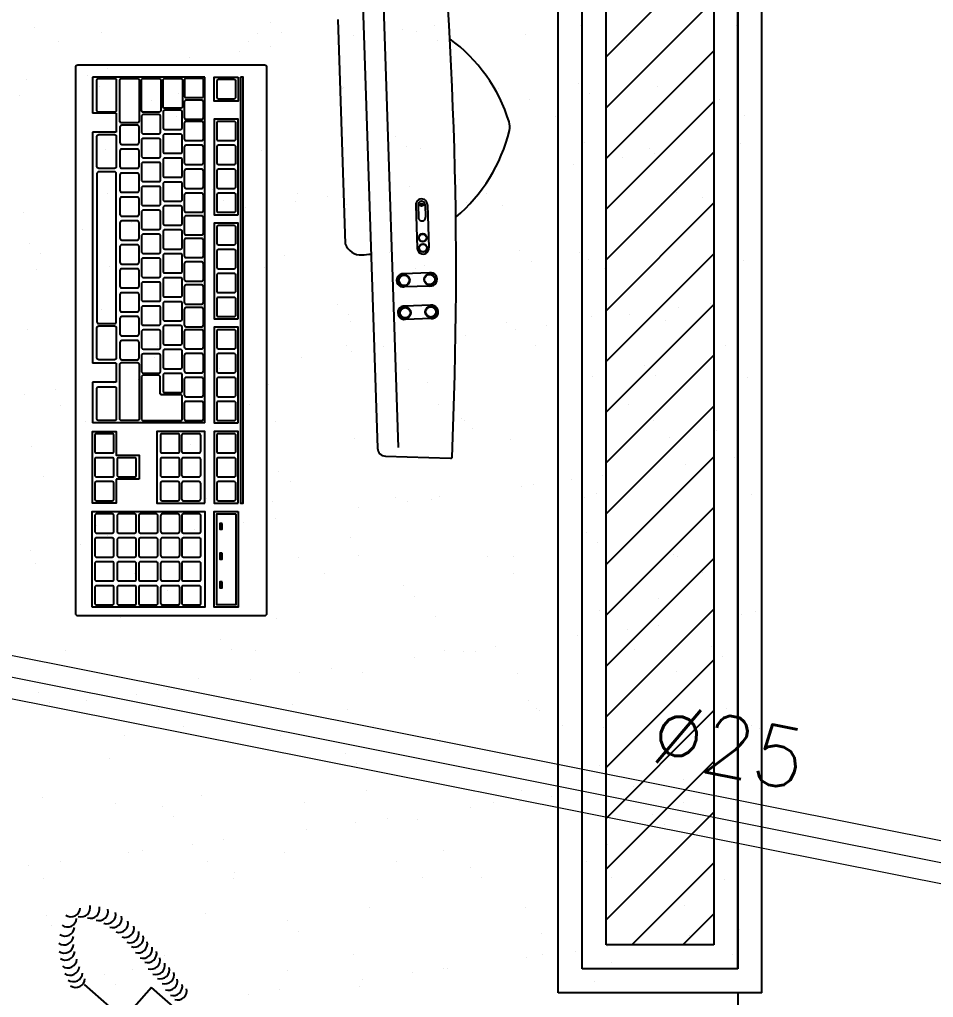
# Model space of a CAD drawing. Header units: millimetres. Extents: x 1573 to 2177, y 1587 to 1932.
# Drawn here: x 1898.22 to 1899.366, y 1897.093 to 1898.319 of the extents above; entities that cross this region are included whole.
import ezdxf
from ezdxf.enums import TextEntityAlignment as Align

# ---------------------------------------------------------------- set-up
doc = ezdxf.new("R2010")
doc.units = ezdxf.units.MM
doc.header["$LTSCALE"] = 0.03
doc.layers.add('-HIDRO', color=8, linetype='Continuous')
doc.layers.add('TigreCad', color=2, linetype='Continuous', lineweight=13)
doc.styles.add('TCTUBOS-TXT', font='txt.shx')

msp = doc.modelspace()

# ---------------------------------------------------------------- linework, layer by layer
at = {"layer": '-HIDRO'}
for p, q in [((1898.8954, 1897.0993), (1898.8954, 1900.1293)), ((1899.1504, 1897.0993), (1899.1504, 1900.1293)), ((1898.9254, 1897.1293), (1898.9254, 1900.0993)), ((1899.1204, 1897.1293), (1899.1204, 1900.0993)), ((1898.6684, 1898.5784), (1898.6949, 1897.7828)), ((1898.2397, 1898.3094), (1898.2397, 1898.3094)), ((1898.5351, 1898.3156), (1898.5351, 1898.3156)), ((1898.6193, 1898.3193), (1898.6286, 1898.0381)), ((1898.7405, 1898.312), (1898.7405, 1898.312)), ((1898.9236, 1898.3122), (1898.9236, 1898.3122)), ((1899.1185, 1898.3113), (1899.1185, 1898.3113)), ((1898.3234, 1898.3032), (1898.3234, 1898.3032)), ((1898.5183, 1898.3023), (1898.5183, 1898.3023)), ((1898.5491, 1898.3027), (1898.5491, 1898.3027)), ((1898.6389, 1898.2987), (1898.6389, 1898.2987)), ((1898.7009, 1898.3068), (1898.7009, 1898.3068)), ((1898.7178, 1898.3048), (1898.7178, 1898.3048)), ((1898.854, 1898.3001), (1898.854, 1898.3001)), ((1899.1494, 1898.3062), (1899.1494, 1898.3062)), ((1898.2696, 1898.2915), (1898.2696, 1898.2915)), ((1898.5069, 1898.2919), (1898.5069, 1898.2919)), ((1898.5354, 1898.285), (1898.5354, 1898.285)), ((1898.7442, 1898.2924), (1898.7442, 1898.2924)), ((1898.9815, 1898.2928), (1898.9815, 1898.2928)), ((1898.4958, 1898.2798), (1898.4958, 1898.2798)), ((1898.4338, 1898.2716), (1898.4338, 1898.2716)), ((1898.2906, 1898.2528), (1898.2906, 1898.2528)), ((1898.306, 1898.2487), (1898.306, 1898.2487)), ((1898.3303, 1898.258), (1898.3303, 1898.258)), ((1898.2287, 1898.2446), (1898.2287, 1898.2446)), ((1898.4524, 1898.247), (1898.3116, 1898.247)), ((1898.3116, 1898.247), (1898.3116, 1898.202)), ((1898.3201, 1898.2358), (1898.3201, 1898.2358)), ((1898.4524, 1897.8135), (1898.4524, 1898.247)), ((1898.9203, 1898.2393), (1898.9203, 1898.2393)), ((1899.0202, 1898.2359), (1899.0202, 1898.2359)), ((1898.2206, 1898.2244), (1898.2206, 1898.2244)), ((1898.4201, 1898.2269), (1898.4201, 1898.2269)), ((1898.625, 1898.2332), (1898.625, 1898.2332)), ((1898.6259, 1898.2343), (1898.6259, 1898.2343)), ((1898.8208, 1898.2334), (1898.8208, 1898.2334)), ((1898.9344, 1898.2265), (1898.9344, 1898.2265)), ((1898.3853, 1898.2178), (1898.3853, 1898.2178)), ((1898.6226, 1898.2182), (1898.6226, 1898.2182)), ((1898.8599, 1898.2187), (1898.8599, 1898.2187)), ((1899.0972, 1898.2191), (1899.0972, 1898.2191)), ((1898.3416, 1898.202), (1898.3116, 1898.202)), ((1898.3416, 1898.202), (1898.3416, 1898.178)), ((1899.1293, 1898.1986), (1899.1293, 1898.1986)), ((1898.4174, 1898.1973), (1898.4174, 1898.1973)), ((1898.6547, 1898.1978), (1898.6547, 1898.1978)), ((1898.892, 1898.1982), (1898.892, 1898.1982)), ((1898.3416, 1898.178), (1898.3116, 1898.178)), ((1898.3116, 1898.178), (1898.3116, 1897.8885)), ((1898.3959, 1898.1663), (1898.3959, 1898.1663)), ((1898.6913, 1898.1724), (1898.6913, 1898.1724)), ((1898.9284, 1898.1654), (1898.9284, 1898.1654)), ((1899.1194, 1898.1646), (1899.1194, 1898.1646)), ((1899.1233, 1898.1645), (1899.1233, 1898.1645)), ((1898.3282, 1898.1564), (1898.3282, 1898.1564)), ((1898.5231, 1898.1555), (1898.5231, 1898.1555)), ((1898.7053, 1898.1596), (1898.7053, 1898.1596)), ((1898.7226, 1898.158), (1898.7226, 1898.158)), ((1899.0102, 1898.157), (1899.0102, 1898.157)), ((1899.0159, 1898.151), (1899.0159, 1898.151)), ((1898.9143, 1898.1376), (1898.9143, 1898.1376)), ((1898.9762, 1898.1458), (1898.9762, 1898.1458)), ((1898.7711, 1898.1188), (1898.7711, 1898.1188)), ((1898.8108, 1898.124), (1898.8108, 1898.124)), ((1898.3312, 1898.1007), (1898.3312, 1898.1007)), ((1898.4622, 1898.1056), (1898.4622, 1898.1056)), ((1898.5685, 1898.1011), (1898.5685, 1898.1011)), ((1898.7092, 1898.1106), (1898.7092, 1898.1106)), ((1898.8058, 1898.1015), (1898.8058, 1898.1015)), ((1899.0431, 1898.102), (1899.0431, 1898.102)), ((1898.4762, 1898.0927), (1898.4762, 1898.0927)), ((1898.566, 1898.0918), (1898.566, 1898.0918)), ((1898.6057, 1898.097), (1898.6057, 1898.097)), ((1898.7811, 1898.0901), (1898.7811, 1898.0901)), ((1899.025, 1898.0891), (1899.025, 1898.0891)), ((1899.0765, 1898.0962), (1899.0765, 1898.0962)), ((1898.2254, 1898.0775), (1898.2254, 1898.0775)), ((1898.4249, 1898.0801), (1898.4249, 1898.0801)), ((1898.5041, 1898.0836), (1898.5041, 1898.0836)), ((1898.6307, 1898.0875), (1898.6307, 1898.0875)), ((1898.7169, 1898.0867), (1898.7187, 1898.0326)), ((1898.7198, 1898.0868), (1898.7286, 1898.0871)), ((1898.7198, 1898.0868), (1898.7203, 1898.0712)), ((1898.7286, 1898.0871), (1898.7291, 1898.0715)), ((1898.7314, 1898.0872), (1898.7332, 1898.0331)), ((1898.8256, 1898.0866), (1898.8256, 1898.0866)), ((1899.0906, 1898.0833), (1899.0906, 1898.0833)), ((1898.3609, 1898.0648), (1898.3609, 1898.0648)), ((1898.4006, 1898.07), (1898.4006, 1898.07)), ((1898.299, 1898.0566), (1898.299, 1898.0566)), ((1898.2331, 1898.0387), (1898.2331, 1898.0387)), ((1898.4469, 1898.027), (1898.4469, 1898.027)), ((1898.6842, 1898.0274), (1898.6842, 1898.0274)), ((1898.8474, 1898.0293), (1898.8474, 1898.0293)), ((1898.9215, 1898.0278), (1898.9215, 1898.0278)), ((1898.2472, 1898.0258), (1898.2472, 1898.0258)), ((1898.5521, 1898.0232), (1898.5521, 1898.0232)), ((1898.8615, 1898.0165), (1898.8615, 1898.0165)), ((1898.9332, 1898.0186), (1898.9332, 1898.0186)), ((1899.1281, 1898.0177), (1899.1281, 1898.0177)), ((1898.2417, 1898.0061), (1898.2417, 1898.0061)), ((1898.333, 1898.0096), (1898.333, 1898.0096)), ((1898.479, 1898.0065), (1898.479, 1898.0065)), ((1898.5279, 1898.0086), (1898.5279, 1898.0086)), ((1898.7163, 1898.0069), (1898.7163, 1898.0069)), ((1898.7274, 1898.0112), (1898.7274, 1898.0112)), ((1898.9536, 1898.0074), (1898.9536, 1898.0074)), ((1898.7341, 1898.0017), (1898.702, 1898.0006)), ((1898.7346, 1897.9852), (1898.7026, 1897.9841)), ((1898.323, 1897.9563), (1898.323, 1897.9563)), ((1898.6184, 1897.9625), (1898.6184, 1897.9625)), ((1898.7354, 1897.9611), (1898.7034, 1897.96)), ((1899.0465, 1897.9577), (1899.0465, 1897.9577)), ((1899.0862, 1897.9629), (1899.0862, 1897.9629)), ((1898.6324, 1897.9496), (1898.6324, 1897.9496)), ((1898.736, 1897.9445), (1898.7039, 1897.9434)), ((1898.9373, 1897.947), (1898.9373, 1897.947)), ((1898.9846, 1897.9496), (1898.9846, 1897.9496)), ((1899.0298, 1897.9423), (1899.0298, 1897.9423)), ((1898.2302, 1897.9307), (1898.2302, 1897.9307)), ((1898.4297, 1897.9333), (1898.4297, 1897.9333)), ((1898.6355, 1897.9407), (1898.6355, 1897.9407)), ((1898.8304, 1897.9397), (1898.8304, 1897.9397)), ((1898.8414, 1897.9307), (1898.8414, 1897.9307)), ((1898.8811, 1897.9359), (1898.8811, 1897.9359)), ((1898.7794, 1897.9226), (1898.7794, 1897.9226)), ((1898.3927, 1897.9099), (1898.3927, 1897.9099)), ((1898.63, 1897.9103), (1898.63, 1897.9103)), ((1898.6759, 1897.9089), (1898.6759, 1897.9089)), ((1898.8673, 1897.9107), (1898.8673, 1897.9107)), ((1899.1046, 1897.9112), (1899.1046, 1897.9112)), ((1898.3893, 1897.8956), (1898.3893, 1897.8956)), ((1898.5743, 1897.8956), (1898.5743, 1897.8956)), ((1898.6363, 1897.9037), (1898.6363, 1897.9037)), ((1898.3416, 1897.8885), (1898.3116, 1897.8885)), ((1898.3416, 1897.8885), (1898.3416, 1897.8645)), ((1898.4034, 1897.8827), (1898.4034, 1897.8827)), ((1898.4708, 1897.8819), (1898.4708, 1897.8819)), ((1898.7083, 1897.8801), (1898.7083, 1897.8801)), ((1899.0036, 1897.8862), (1899.0036, 1897.8862)), ((1898.3692, 1897.8686), (1898.3692, 1897.8686)), ((1898.4312, 1897.8767), (1898.4312, 1897.8767)), ((1898.938, 1897.8718), (1898.938, 1897.8718)), ((1899.0177, 1897.8733), (1899.0177, 1897.8733)), ((1899.1329, 1897.8708), (1899.1329, 1897.8708)), ((1898.3416, 1897.8645), (1898.3116, 1897.8645)), ((1898.3116, 1897.8645), (1898.3116, 1897.8135)), ((1898.3378, 1897.8628), (1898.3378, 1897.8628)), ((1898.5327, 1897.8618), (1898.5327, 1897.8618)), ((1898.7322, 1897.8644), (1898.7322, 1897.8644)), ((1898.226, 1897.8497), (1898.226, 1897.8497)), ((1898.2657, 1897.8549), (1898.2657, 1897.8549)), ((1898.2711, 1897.8357), (1898.2711, 1897.8357)), ((1898.5084, 1897.8362), (1898.5084, 1897.8362)), ((1898.7457, 1897.8366), (1898.7457, 1897.8366)), ((1898.983, 1897.837), (1898.983, 1897.837)), ((1898.7746, 1897.8193), (1898.7746, 1897.8193)), ((1898.3032, 1897.8153), (1898.3032, 1897.8153)), ((1898.4524, 1897.8135), (1898.3116, 1897.8135)), ((1898.4792, 1897.8132), (1898.4792, 1897.8132)), ((1898.5405, 1897.8157), (1898.5405, 1897.8157)), ((1898.7778, 1897.8161), (1898.7778, 1897.8161)), ((1898.7886, 1897.8065), (1898.7886, 1897.8065)), ((1899.0151, 1897.8166), (1899.0151, 1897.8166)), ((1898.6403, 1897.7939), (1898.6403, 1897.7939)), ((1899.0346, 1897.7955), (1899.0346, 1897.7955)), ((1899.0935, 1897.8039), (1899.0935, 1897.8039)), ((1898.235, 1897.7839), (1898.235, 1897.7839)), ((1898.4345, 1897.7864), (1898.4345, 1897.7864)), ((1898.8352, 1897.7929), (1898.8352, 1897.7929)), ((1898.3644, 1897.77), (1898.3448, 1897.77)), ((1899.1168, 1897.7697), (1899.1168, 1897.7697)), ((1899.0548, 1897.7615), (1899.0548, 1897.7615)), ((1898.2501, 1897.7463), (1898.2501, 1897.7463)), ((1898.5455, 1897.7525), (1898.5455, 1897.7525)), ((1898.9513, 1897.7479), (1898.9513, 1897.7479)), ((1898.3702, 1897.743), (1898.3414, 1897.743)), ((1898.5595, 1897.7396), (1898.5595, 1897.7396)), ((1898.8497, 1897.7345), (1898.8497, 1897.7345)), ((1898.8644, 1897.737), (1898.8644, 1897.737)), ((1898.9116, 1897.7427), (1898.9116, 1897.7427)), ((1898.7462, 1897.7209), (1898.7462, 1897.7209)), ((1898.9428, 1897.725), (1898.9428, 1897.725)), ((1899.1377, 1897.724), (1899.1377, 1897.724)), ((1898.3426, 1897.7159), (1898.3426, 1897.7159)), ((1898.4543, 1897.7191), (1898.4543, 1897.7191)), ((1898.5375, 1897.715), (1898.5375, 1897.715)), ((1898.6916, 1897.7195), (1898.6916, 1897.7195)), ((1898.7065, 1897.7157), (1898.7065, 1897.7157)), ((1898.737, 1897.7175), (1898.737, 1897.7175)), ((1898.9289, 1897.7199), (1898.9289, 1897.7199)), ((1898.6446, 1897.7075), (1898.6446, 1897.7075)), ((1898.3164, 1897.6856), (1898.3164, 1897.6856)), ((1898.5014, 1897.6887), (1898.5014, 1897.6887)), ((1898.5411, 1897.6939), (1898.5411, 1897.6939)), ((1898.3305, 1897.6727), (1898.3305, 1897.6727)), ((1898.4395, 1897.6805), (1898.4395, 1897.6805)), ((1898.9307, 1897.6762), (1898.9307, 1897.6762)), ((1898.2963, 1897.6617), (1898.2963, 1897.6617)), ((1898.336, 1897.6669), (1898.336, 1897.6669)), ((1898.6354, 1897.6701), (1898.6354, 1897.6701)), ((1898.9448, 1897.6634), (1898.9448, 1897.6634)), ((1898.2344, 1897.6535), (1898.2344, 1897.6535)), ((1898.6451, 1897.647), (1898.6451, 1897.647)), ((1899.0394, 1897.6486), (1899.0394, 1897.6486)), ((1898.2398, 1897.6371), (1898.2398, 1897.6371)), ((1898.3326, 1897.6449), (1898.3326, 1897.6449)), ((1898.4393, 1897.6396), (1898.4393, 1897.6396)), ((1898.5699, 1897.6454), (1898.5699, 1897.6454)), ((1898.8072, 1897.6458), (1898.8072, 1897.6458)), ((1898.84, 1897.6461), (1898.84, 1897.6461)), ((1899.0445, 1897.6462), (1899.0445, 1897.6462)), ((1898.3648, 1897.6245), (1898.3648, 1897.6245)), ((1898.6021, 1897.6249), (1898.6021, 1897.6249)), ((1898.8394, 1897.6253), (1898.8394, 1897.6253)), ((1899.0767, 1897.6257), (1899.0767, 1897.6257)), ((1898.4063, 1897.6032), (1898.4063, 1897.6032)), ((1898.7017, 1897.6093), (1898.7017, 1897.6093)), ((1898.7157, 1897.5965), (1898.7157, 1897.5965)), ((1899.0206, 1897.5939), (1899.0206, 1897.5939)), ((1898.9476, 1897.5781), (1898.9476, 1897.5781)), ((1899.1251, 1897.5735), (1899.1251, 1897.5735)), ((1899.1425, 1897.5772), (1899.1425, 1897.5772)), ((1898.3474, 1897.5691), (1898.3474, 1897.5691)), ((1898.5423, 1897.5682), (1898.5423, 1897.5682)), ((1898.7418, 1897.5707), (1898.7418, 1897.5707)), ((1898.9819, 1897.5546), (1898.9819, 1897.5546)), ((1899.0216, 1897.5599), (1899.0216, 1897.5599)), ((1898.4726, 1897.5425), (1898.4726, 1897.5425)), ((1898.92, 1897.5465), (1898.92, 1897.5465)), ((1898.2785, 1897.5278), (1898.2785, 1897.5278)), ((1898.4866, 1897.5296), (1898.4866, 1897.5296)), ((1898.5158, 1897.5282), (1898.5158, 1897.5282)), ((1898.7531, 1897.5287), (1898.7531, 1897.5287)), ((1898.7768, 1897.5276), (1898.7768, 1897.5276)), ((1898.7916, 1897.527), (1898.7916, 1897.527)), ((1898.8164, 1897.5329), (1898.8164, 1897.5329)), ((1898.9904, 1897.5291), (1898.9904, 1897.5291)), ((1899.0869, 1897.5331), (1899.0869, 1897.5331)), ((1898.7148, 1897.5195), (1898.7148, 1897.5195)), ((1899.101, 1897.5202), (1899.101, 1897.5202)), ((1898.5717, 1897.5006), (1898.5717, 1897.5006)), ((1898.6113, 1897.5058), (1898.6113, 1897.5058)), ((1898.6499, 1897.5002), (1898.6499, 1897.5002)), ((1899.0442, 1897.5018), (1899.0442, 1897.5018)), ((1898.2446, 1897.4902), (1898.2446, 1897.4902)), ((1898.4441, 1897.4928), (1898.4441, 1897.4928)), ((1898.5097, 1897.4925), (1898.5097, 1897.4925)), ((1898.8448, 1897.4993), (1898.8448, 1897.4993)), ((1898.2435, 1897.4756), (1898.2435, 1897.4756)), ((1898.4062, 1897.4788), (1898.4062, 1897.4788)), ((1898.2576, 1897.4627), (1898.2576, 1897.4627)), ((1898.3046, 1897.4655), (1898.3046, 1897.4655)), ((1898.3666, 1897.4736), (1898.3666, 1897.4736)), ((1898.8579, 1897.4662), (1898.8579, 1897.4662)), ((1898.3942, 1897.4541), (1898.3942, 1897.4541)), ((1898.5625, 1897.4601), (1898.5625, 1897.4601)), ((1898.6315, 1897.4545), (1898.6315, 1897.4545)), ((1898.8688, 1897.455), (1898.8688, 1897.455)), ((1898.8719, 1897.4534), (1898.8719, 1897.4534)), ((1899.1061, 1897.4554), (1899.1061, 1897.4554)), ((1898.4263, 1897.4336), (1898.4263, 1897.4336)), ((1898.6636, 1897.4341), (1898.6636, 1897.4341)), ((1898.9009, 1897.4345), (1898.9009, 1897.4345)), ((1898.9524, 1897.4313), (1898.9524, 1897.4313)), ((1899.1382, 1897.4349), (1899.1382, 1897.4349)), ((1899.1473, 1897.4304), (1899.1473, 1897.4304)), ((1898.3522, 1897.4223), (1898.3522, 1897.4223)), ((1898.5471, 1897.4213), (1898.5471, 1897.4213)), ((1898.7466, 1897.4239), (1898.7466, 1897.4239)), ((1898.3334, 1897.3932), (1898.3334, 1897.3932)), ((1898.6288, 1897.3994), (1898.6288, 1897.3994)), ((1898.6428, 1897.3865), (1898.6428, 1897.3865)), ((1898.9477, 1897.3839), (1898.9477, 1897.3839)), ((1899.0522, 1897.3666), (1899.0522, 1897.3666)), ((1899.0918, 1897.3718), (1899.0918, 1897.3718)), ((1898.6547, 1897.3534), (1898.6547, 1897.3534)), ((1898.8496, 1897.3524), (1898.8496, 1897.3524)), ((1898.9902, 1897.3584), (1898.9902, 1897.3584)), ((1899.049, 1897.355), (1899.049, 1897.355)), ((1898.2494, 1897.3434), (1898.2494, 1897.3434)), ((1898.4489, 1897.346), (1898.4489, 1897.346)), ((1898.8867, 1897.3448), (1898.8867, 1897.3448)), ((1898.34, 1897.337), (1898.34, 1897.337)), ((1898.3997, 1897.3325), (1898.3997, 1897.3325)), ((1898.5773, 1897.3374), (1898.5773, 1897.3374)), ((1898.7851, 1897.3314), (1898.7851, 1897.3314)), ((1898.8146, 1897.3379), (1898.8146, 1897.3379)), ((1898.847, 1897.3396), (1898.847, 1897.3396)), ((1899.0519, 1897.3383), (1899.0519, 1897.3383)), ((1898.4138, 1897.3196), (1898.4138, 1897.3196)), ((1898.6816, 1897.3178), (1898.6816, 1897.3178)), ((1898.7187, 1897.317), (1898.7187, 1897.317)), ((1899.014, 1897.3231), (1899.014, 1897.3231)), ((1898.58, 1897.3044), (1898.58, 1897.3044)), ((1898.6419, 1897.3126), (1898.6419, 1897.3126)), ((1899.0281, 1897.3102), (1899.0281, 1897.3102)), ((1898.4368, 1897.2856), (1898.4368, 1897.2856)), ((1898.4765, 1897.2908), (1898.4765, 1897.2908)), ((1898.9572, 1897.2845), (1898.9572, 1897.2845)), ((1898.357, 1897.2755), (1898.357, 1897.2755)), ((1898.3749, 1897.2774), (1898.3749, 1897.2774)), ((1898.5519, 1897.2745), (1898.5519, 1897.2745)), ((1898.7514, 1897.2771), (1898.7514, 1897.2771)), ((1898.2317, 1897.2586), (1898.2317, 1897.2586)), ((1898.2714, 1897.2638), (1898.2714, 1897.2638)), ((1898.4557, 1897.2633), (1898.4557, 1897.2633)), ((1898.693, 1897.2637), (1898.693, 1897.2637)), ((1898.785, 1897.2562), (1898.785, 1897.2562)), ((1898.9303, 1897.2642), (1898.9303, 1897.2642)), ((1898.2506, 1897.2424), (1898.2506, 1897.2424)), ((1898.4879, 1897.2428), (1898.4879, 1897.2428)), ((1898.4896, 1897.2501), (1898.4896, 1897.2501)), ((1898.7252, 1897.2433), (1898.7252, 1897.2433)), ((1898.799, 1897.2434), (1898.799, 1897.2434)), ((1898.9625, 1897.2437), (1898.9625, 1897.2437)), ((1899.1039, 1897.2408), (1899.1039, 1897.2408)), ((1898.6595, 1897.2066), (1898.6595, 1897.2066)), ((1898.8544, 1897.2056), (1898.8544, 1897.2056)), ((1899.0538, 1897.2082), (1899.0538, 1897.2082)), ((1898.2542, 1897.1966), (1898.2542, 1897.1966)), ((1898.4537, 1897.1991), (1898.4537, 1897.1991)), ((1898.2605, 1897.1832), (1898.2605, 1897.1832)), ((1898.5559, 1897.1894), (1898.5559, 1897.1894)), ((1898.5699, 1897.1765), (1898.5699, 1897.1765)), ((1898.8749, 1897.1739), (1898.8749, 1897.1739)), ((1899.0605, 1897.1704), (1899.0605, 1897.1704)), ((1899.1224, 1897.1785), (1899.1224, 1897.1785)), ((1898.957, 1897.1568), (1898.957, 1897.1568)), ((1898.4016, 1897.1462), (1898.4016, 1897.1462)), ((1898.6389, 1897.1466), (1898.6389, 1897.1466)), ((1898.8762, 1897.147), (1898.8762, 1897.147)), ((1898.9173, 1897.1515), (1898.9173, 1897.1515)), ((1899.1135, 1897.1475), (1899.1135, 1897.1475)), ((1898.8553, 1897.1434), (1898.8553, 1897.1434)), ((1898.962, 1897.1377), (1898.962, 1897.1377)), ((1898.3268, 1897.1225), (1898.3268, 1897.1225)), ((1898.3618, 1897.1286), (1898.3618, 1897.1286)), ((1898.5567, 1897.1277), (1898.5567, 1897.1277)), ((1898.7122, 1897.1245), (1898.7122, 1897.1245)), ((1898.7518, 1897.1298), (1898.7518, 1897.1298)), ((1898.7562, 1897.1302), (1898.7562, 1897.1302)), ((1899.1204, 1897.1293), (1898.9254, 1897.1293)), ((1898.3623, 1897.0566), (1898.3017, 1897.1096)), ((1898.3409, 1897.1096), (1898.3409, 1897.1096)), ((1898.6502, 1897.1164), (1898.6502, 1897.1164)), ((1898.9411, 1897.1131), (1898.9411, 1897.1131)), ((1898.3856, 1897.106), (1898.2474, 1896.9479)), ((1898.6566, 1896.8691), (1898.3856, 1897.106)), ((1898.5071, 1897.0975), (1898.5071, 1897.0975)), ((1898.5467, 1897.1028), (1898.5467, 1897.1028)), ((1898.6458, 1897.107), (1898.6458, 1897.107)), ((1899.1504, 1897.0993), (1898.8954, 1897.0993)), ((1898.9552, 1897.1003), (1898.9552, 1897.1003)), ((1899.1204, 1897.0993), (1899.1204, 1896.5293))]:
    msp.add_line(p, q, dxfattribs=at)
at = {"layer": '-HIDRO', "ltscale": 100}
for p, q in [((1898.9254, 1897.1293), (1898.9254, 1900.0993)), ((1899.1204, 1900.0993), (1899.1204, 1897.1293)), ((1898.9554, 1897.1593), (1898.9554, 1900.0693)), ((1899.0904, 1900.0693), (1899.0904, 1897.1593)), ((1898.9554, 1898.2725), (1899.0904, 1898.4075)), ((1898.9554, 1898.2088), (1899.0904, 1898.3438)), ((1898.9554, 1898.1452), (1899.0904, 1898.2802)), ((1898.9554, 1898.0816), (1899.0904, 1898.2166)), ((1898.9554, 1898.0179), (1899.0904, 1898.1529)), ((1898.9554, 1897.9543), (1899.0904, 1898.0893)), ((1898.9554, 1897.8906), (1899.0904, 1898.0256)), ((1898.9554, 1897.827), (1899.0904, 1897.962)), ((1898.9554, 1897.7634), (1899.0904, 1897.8984)), ((1898.9554, 1897.6997), (1899.0904, 1897.8347)), ((1898.9554, 1897.6361), (1899.0904, 1897.7711)), ((1898.9554, 1897.5724), (1899.0904, 1897.7074)), ((1898.9554, 1897.5088), (1899.0904, 1897.6438)), ((1898.9554, 1897.4452), (1899.0904, 1897.5802)), ((1898.9554, 1897.3815), (1899.0904, 1897.5165)), ((1898.9554, 1897.3179), (1899.0904, 1897.4529)), ((1898.9554, 1897.2542), (1899.0904, 1897.3892)), ((1898.9554, 1897.1906), (1899.0904, 1897.3256)), ((1898.9877, 1897.1593), (1899.0904, 1897.262)), ((1899.0514, 1897.1593), (1899.0904, 1897.1983)), ((1899.0904, 1897.1593), (1898.9554, 1897.1593)), ((1899.1204, 1897.1293), (1898.9254, 1897.1293))]:
    msp.add_line(p, q, dxfattribs=at)
at = {"layer": '-HIDRO'}
for points in [[(1898.6519, 1898.5882, 0.395059), (1898.6426, 1898.5775), (1898.669, 1897.7819, 0.395059), (1898.679, 1897.7719), (1898.7606, 1897.7693, 0.255546), (1898.7624, 1897.7702, 0.038223), (1898.735, 1898.5955, 0.255546), (1898.7331, 1898.5963)], [(1898.5274, 1898.262), (1898.2934, 1898.262, 0.414214), (1898.2904, 1898.259), (1898.2904, 1897.575, 0.414214), (1898.2934, 1897.572), (1898.5274, 1897.572, 0.414214), (1898.5304, 1897.575), (1898.5304, 1898.259, 0.414214)], [(1898.3416, 1898.2433), (1898.3416, 1898.2054, -0.414214), (1898.3393, 1898.2032), (1898.3197, 1898.2032, -0.414214), (1898.3174, 1898.2054), (1898.3174, 1898.2433, -0.414214), (1898.3197, 1898.2455), (1898.3393, 1898.2455, -0.414214)], [(1898.3483, 1898.2455), (1898.368, 1898.2455, -0.414214), (1898.3702, 1898.2433), (1898.3702, 1898.1921, -0.414214), (1898.368, 1898.1898), (1898.3483, 1898.1898, -0.414214), (1898.3461, 1898.1921), (1898.3461, 1898.2433, -0.414214)], [(1898.3755, 1898.2455), (1898.3951, 1898.2455, -0.414214), (1898.3973, 1898.2433), (1898.3973, 1898.2054, -0.414214), (1898.3951, 1898.2032), (1898.3755, 1898.2032, -0.414214), (1898.3732, 1898.2054), (1898.3732, 1898.2433, -0.414214)], [(1898.4245, 1898.2433), (1898.4245, 1898.2103, -0.414214), (1898.4222, 1898.208), (1898.4026, 1898.208, -0.414214), (1898.4003, 1898.2103), (1898.4003, 1898.2433, -0.414214), (1898.4026, 1898.2455), (1898.4222, 1898.2455, -0.414214)], [(1898.4486, 1898.2214, 0.414214), (1898.4509, 1898.2237), (1898.4509, 1898.2432, 0.414214), (1898.4486, 1898.2454), (1898.4291, 1898.2454, 0.414214), (1898.4269, 1898.2432), (1898.4269, 1898.2237, 0.414214), (1898.4291, 1898.2214)], [(1898.4891, 1898.22, 0.414214), (1898.4914, 1898.2223), (1898.4914, 1898.2418, 0.414214), (1898.4891, 1898.244), (1898.4696, 1898.244, 0.414214), (1898.4674, 1898.2418), (1898.4674, 1898.2223, 0.414214), (1898.4696, 1898.22)], [(1898.4486, 1898.1942, 0.414214), (1898.4508, 1898.1965), (1898.4508, 1898.216, 0.414214), (1898.4486, 1898.2182), (1898.4291, 1898.2182, 0.414214), (1898.4268, 1898.216), (1898.4268, 1898.1965, 0.414214), (1898.4291, 1898.1942)], [(1898.395, 1898.1761, 0.414214), (1898.3972, 1898.1784), (1898.3972, 1898.1979, 0.414214), (1898.395, 1898.2001), (1898.3755, 1898.2001, 0.414214), (1898.3732, 1898.1979), (1898.3732, 1898.1784, 0.414214), (1898.3755, 1898.1761)], [(1898.4221, 1898.1816, 0.414214), (1898.4243, 1898.1839), (1898.4243, 1898.2034, 0.414214), (1898.4221, 1898.2056), (1898.4026, 1898.2056, 0.414214), (1898.4003, 1898.2034), (1898.4003, 1898.1839, 0.414214), (1898.4026, 1898.1816)], [(1898.368, 1898.1628, 0.414214), (1898.3702, 1898.1651), (1898.3702, 1898.1846, 0.414214), (1898.368, 1898.1868), (1898.3485, 1898.1868, 0.414214), (1898.3462, 1898.1846), (1898.3462, 1898.1651, 0.414214), (1898.3485, 1898.1628)], [(1898.4486, 1898.1676, 0.414214), (1898.4508, 1898.1698), (1898.4508, 1898.1893, 0.414214), (1898.4486, 1898.1916), (1898.4291, 1898.1916, 0.414214), (1898.4268, 1898.1893), (1898.4268, 1898.1698, 0.414214), (1898.4291, 1898.1676)], [(1898.4891, 1898.1676, 0.414214), (1898.4914, 1898.1698), (1898.4914, 1898.1893, 0.414214), (1898.4891, 1898.1916), (1898.4696, 1898.1916, 0.414214), (1898.4674, 1898.1893), (1898.4674, 1898.1698, 0.414214), (1898.4696, 1898.1676)], [(1898.3197, 1898.1327, -0.414214), (1898.3174, 1898.1349), (1898.3174, 1898.1728, -0.414214), (1898.3197, 1898.175), (1898.3393, 1898.175, -0.414214), (1898.3416, 1898.1728), (1898.3416, 1898.1349, -0.414214), (1898.3393, 1898.1327)], [(1898.4221, 1898.1516, 0.414214), (1898.4243, 1898.1539), (1898.4243, 1898.1734, 0.414214), (1898.4221, 1898.1756), (1898.4026, 1898.1756, 0.414214), (1898.4003, 1898.1734), (1898.4003, 1898.1539, 0.414214), (1898.4026, 1898.1516)], [(1898.395, 1898.1461, 0.414214), (1898.3972, 1898.1484), (1898.3972, 1898.1679, 0.414214), (1898.395, 1898.1701), (1898.3755, 1898.1701, 0.414214), (1898.3732, 1898.1679), (1898.3732, 1898.1484, 0.414214), (1898.3755, 1898.1461)], [(1898.4486, 1898.1376, 0.414214), (1898.4508, 1898.1398), (1898.4508, 1898.1593, 0.414214), (1898.4486, 1898.1616), (1898.4291, 1898.1616, 0.414214), (1898.4268, 1898.1593), (1898.4268, 1898.1398, 0.414214), (1898.4291, 1898.1376)], [(1898.4891, 1898.1376, 0.414214), (1898.4914, 1898.1398), (1898.4914, 1898.1593, 0.414214), (1898.4891, 1898.1616), (1898.4696, 1898.1616, 0.414214), (1898.4674, 1898.1593), (1898.4674, 1898.1398, 0.414214), (1898.4696, 1898.1376)], [(1898.368, 1898.1328, 0.414214), (1898.3702, 1898.1351), (1898.3702, 1898.1546, 0.414214), (1898.368, 1898.1568), (1898.3485, 1898.1568, 0.414214), (1898.3462, 1898.1546), (1898.3462, 1898.1351, 0.414214), (1898.3485, 1898.1328)], [(1898.395, 1898.1161, 0.414214), (1898.3972, 1898.1184), (1898.3972, 1898.1379, 0.414214), (1898.395, 1898.1401), (1898.3755, 1898.1401, 0.414214), (1898.3732, 1898.1379), (1898.3732, 1898.1184, 0.414214), (1898.3755, 1898.1161)], [(1898.4221, 1898.1216, 0.414214), (1898.4243, 1898.1239), (1898.4243, 1898.1434, 0.414214), (1898.4221, 1898.1456), (1898.4026, 1898.1456, 0.414214), (1898.4003, 1898.1434), (1898.4003, 1898.1239, 0.414214), (1898.4026, 1898.1216)], [(1898.3197, 1897.9382), (1898.3393, 1897.9382, 0.414214), (1898.3416, 1897.9404), (1898.3416, 1898.1261, 0.414214), (1898.3393, 1898.1284), (1898.3197, 1898.1284, 0.414214), (1898.3174, 1898.1261), (1898.3174, 1897.9404, 0.414214)], [(1898.368, 1898.1028, 0.414214), (1898.3702, 1898.1051), (1898.3702, 1898.1246, 0.414214), (1898.368, 1898.1268), (1898.3485, 1898.1268, 0.414214), (1898.3462, 1898.1246), (1898.3462, 1898.1051, 0.414214), (1898.3485, 1898.1028)], [(1898.4486, 1898.1076, 0.414214), (1898.4508, 1898.1098), (1898.4508, 1898.1293, 0.414214), (1898.4486, 1898.1316), (1898.4291, 1898.1316, 0.414214), (1898.4268, 1898.1293), (1898.4268, 1898.1098, 0.414214), (1898.4291, 1898.1076)], [(1898.4891, 1898.1076, 0.414214), (1898.4914, 1898.1098), (1898.4914, 1898.1293, 0.414214), (1898.4891, 1898.1316), (1898.4696, 1898.1316, 0.414214), (1898.4674, 1898.1293), (1898.4674, 1898.1098, 0.414214), (1898.4696, 1898.1076)], [(1898.4221, 1898.0916, 0.414214), (1898.4243, 1898.0939), (1898.4243, 1898.1134, 0.414214), (1898.4221, 1898.1156), (1898.4026, 1898.1156, 0.414214), (1898.4003, 1898.1134), (1898.4003, 1898.0939, 0.414214), (1898.4026, 1898.0916)], [(1898.395, 1898.0861, 0.414214), (1898.3972, 1898.0884), (1898.3972, 1898.1079, 0.414214), (1898.395, 1898.1101), (1898.3755, 1898.1101, 0.414214), (1898.3732, 1898.1079), (1898.3732, 1898.0884, 0.414214), (1898.3755, 1898.0861)], [(1898.4486, 1898.0776, 0.414214), (1898.4508, 1898.0798), (1898.4508, 1898.0993, 0.414214), (1898.4486, 1898.1016), (1898.4291, 1898.1016, 0.414214), (1898.4268, 1898.0993), (1898.4268, 1898.0798, 0.414214), (1898.4291, 1898.0776)], [(1898.4891, 1898.0776, 0.414214), (1898.4914, 1898.0798), (1898.4914, 1898.0993, 0.414214), (1898.4891, 1898.1016), (1898.4696, 1898.1016, 0.414214), (1898.4674, 1898.0993), (1898.4674, 1898.0798, 0.414214), (1898.4696, 1898.0776)], [(1898.368, 1898.0728, 0.414214), (1898.3702, 1898.0751), (1898.3702, 1898.0946, 0.414214), (1898.368, 1898.0968), (1898.3485, 1898.0968, 0.414214), (1898.3462, 1898.0946), (1898.3462, 1898.0751, 0.414214), (1898.3485, 1898.0728)], [(1898.395, 1898.0561, 0.414214), (1898.3972, 1898.0584), (1898.3972, 1898.0779, 0.414214), (1898.395, 1898.0801), (1898.3755, 1898.0801, 0.414214), (1898.3732, 1898.0779), (1898.3732, 1898.0584, 0.414214), (1898.3755, 1898.0561)], [(1898.4221, 1898.0616, 0.414214), (1898.4243, 1898.0639), (1898.4243, 1898.0834, 0.414214), (1898.4221, 1898.0856), (1898.4026, 1898.0856, 0.414214), (1898.4003, 1898.0834), (1898.4003, 1898.0639, 0.414214), (1898.4026, 1898.0616)], [(1898.368, 1898.0428, 0.414214), (1898.3702, 1898.0451), (1898.3702, 1898.0646, 0.414214), (1898.368, 1898.0668), (1898.3485, 1898.0668, 0.414214), (1898.3462, 1898.0646), (1898.3462, 1898.0451, 0.414214), (1898.3485, 1898.0428)], [(1898.4486, 1898.0492, 0.414214), (1898.4508, 1898.0515), (1898.4508, 1898.071, 0.414214), (1898.4486, 1898.0732), (1898.4291, 1898.0732, 0.414214), (1898.4268, 1898.071), (1898.4268, 1898.0515, 0.414214), (1898.4291, 1898.0492)], [(1898.4221, 1898.0316, 0.414214), (1898.4243, 1898.0339), (1898.4243, 1898.0534, 0.414214), (1898.4221, 1898.0556), (1898.4026, 1898.0556, 0.414214), (1898.4003, 1898.0534), (1898.4003, 1898.0339, 0.414214), (1898.4026, 1898.0316)], [(1898.4891, 1898.0369, 0.414214), (1898.4914, 1898.0392), (1898.4914, 1898.0587, 0.414214), (1898.4891, 1898.0609), (1898.4696, 1898.0609, 0.414214), (1898.4674, 1898.0587), (1898.4674, 1898.0392, 0.414214), (1898.4696, 1898.0369)], [(1898.395, 1898.0261, 0.414214), (1898.3972, 1898.0284), (1898.3972, 1898.0479, 0.414214), (1898.395, 1898.0501), (1898.3755, 1898.0501, 0.414214), (1898.3732, 1898.0479), (1898.3732, 1898.0284, 0.414214), (1898.3755, 1898.0261)], [(1898.4486, 1898.0208, 0.414214), (1898.4508, 1898.0231), (1898.4508, 1898.0426, 0.414214), (1898.4486, 1898.0448), (1898.4291, 1898.0448, 0.414214), (1898.4268, 1898.0426), (1898.4268, 1898.0231, 0.414214), (1898.4291, 1898.0208)], [(1898.368, 1898.0128, 0.414214), (1898.3702, 1898.0151), (1898.3702, 1898.0346, 0.414214), (1898.368, 1898.0368), (1898.3485, 1898.0368, 0.414214), (1898.3462, 1898.0346), (1898.3462, 1898.0151, 0.414214), (1898.3485, 1898.0128)], [(1898.4891, 1898.0069, 0.414214), (1898.4914, 1898.0092), (1898.4914, 1898.0287, 0.414214), (1898.4891, 1898.0309), (1898.4696, 1898.0309, 0.414214), (1898.4674, 1898.0287), (1898.4674, 1898.0092, 0.414214), (1898.4696, 1898.0069)], [(1898.395, 1897.9961, 0.414214), (1898.3972, 1897.9984), (1898.3972, 1898.0179, 0.414214), (1898.395, 1898.0201), (1898.3755, 1898.0201, 0.414214), (1898.3732, 1898.0179), (1898.3732, 1897.9984, 0.414214), (1898.3755, 1897.9961)], [(1898.4221, 1898.0016, 0.414214), (1898.4243, 1898.0039), (1898.4243, 1898.0234, 0.414214), (1898.4221, 1898.0256), (1898.4026, 1898.0256, 0.414214), (1898.4003, 1898.0234), (1898.4003, 1898.0039, 0.414214), (1898.4026, 1898.0016)], [(1898.4486, 1897.9914, 0.414214), (1898.4508, 1897.9936), (1898.4508, 1898.0131, 0.414214), (1898.4486, 1898.0154), (1898.4291, 1898.0154, 0.414214), (1898.4268, 1898.0131), (1898.4268, 1897.9936, 0.414214), (1898.4291, 1897.9914)], [(1898.368, 1897.9828, 0.414214), (1898.3702, 1897.9851), (1898.3702, 1898.0046, 0.414214), (1898.368, 1898.0068), (1898.3485, 1898.0068, 0.414214), (1898.3462, 1898.0046), (1898.3462, 1897.9851, 0.414214), (1898.3485, 1897.9828)], [(1898.395, 1897.9661, 0.414214), (1898.3972, 1897.9684), (1898.3972, 1897.9879, 0.414214), (1898.395, 1897.9901), (1898.3755, 1897.9901, 0.414214), (1898.3732, 1897.9879), (1898.3732, 1897.9684, 0.414214), (1898.3755, 1897.9661)], [(1898.4221, 1897.9716, 0.414214), (1898.4243, 1897.9739), (1898.4243, 1897.9934, 0.414214), (1898.4221, 1897.9956), (1898.4026, 1897.9956, 0.414214), (1898.4003, 1897.9934), (1898.4003, 1897.9739, 0.414214), (1898.4026, 1897.9716)], [(1898.4891, 1897.9769, 0.414214), (1898.4914, 1897.9792), (1898.4914, 1897.9987, 0.414214), (1898.4891, 1898.0009), (1898.4696, 1898.0009, 0.414214), (1898.4674, 1897.9987), (1898.4674, 1897.9792, 0.414214), (1898.4696, 1897.9769)], [(1898.4486, 1897.9625, 0.414214), (1898.4508, 1897.9648), (1898.4508, 1897.9843, 0.414214), (1898.4486, 1897.9865), (1898.4291, 1897.9865, 0.414214), (1898.4268, 1897.9843), (1898.4268, 1897.9648, 0.414214), (1898.4291, 1897.9625)], [(1898.368, 1897.9528, 0.414214), (1898.3702, 1897.9551), (1898.3702, 1897.9746, 0.414214), (1898.368, 1897.9768), (1898.3485, 1897.9768, 0.414214), (1898.3462, 1897.9746), (1898.3462, 1897.9551, 0.414214), (1898.3485, 1897.9528)], [(1898.4221, 1897.9416, 0.414214), (1898.4243, 1897.9439), (1898.4243, 1897.9634, 0.414214), (1898.4221, 1897.9656), (1898.4026, 1897.9656, 0.414214), (1898.4003, 1897.9634), (1898.4003, 1897.9439, 0.414214), (1898.4026, 1897.9416)], [(1898.4891, 1897.9469, 0.414214), (1898.4914, 1897.9492), (1898.4914, 1897.9687, 0.414214), (1898.4891, 1897.9709), (1898.4696, 1897.9709, 0.414214), (1898.4674, 1897.9687), (1898.4674, 1897.9492, 0.414214), (1898.4696, 1897.9469)], [(1898.395, 1897.9361, 0.414214), (1898.3972, 1897.9384), (1898.3972, 1897.9579, 0.414214), (1898.395, 1897.9601), (1898.3755, 1897.9601, 0.414214), (1898.3732, 1897.9579), (1898.3732, 1897.9384, 0.414214), (1898.3755, 1897.9361)], [(1898.4486, 1897.9341, 0.414214), (1898.4508, 1897.9364), (1898.4508, 1897.9559, 0.414214), (1898.4486, 1897.9581), (1898.4291, 1897.9581, 0.414214), (1898.4268, 1897.9559), (1898.4268, 1897.9364, 0.414214), (1898.4291, 1897.9341)], [(1898.368, 1897.9228, 0.414214), (1898.3702, 1897.9251), (1898.3702, 1897.9446, 0.414214), (1898.368, 1897.9468), (1898.3485, 1897.9468, 0.414214), (1898.3462, 1897.9446), (1898.3462, 1897.9251, 0.414214), (1898.3485, 1897.9228)], [(1898.3416, 1897.9329), (1898.3416, 1897.8951, -0.414214), (1898.3393, 1897.8928), (1898.3197, 1897.8928, -0.414214), (1898.3174, 1897.8951), (1898.3174, 1897.9329, -0.414214), (1898.3197, 1897.9352), (1898.3393, 1897.9352, -0.414214)], [(1898.395, 1897.9061, 0.414214), (1898.3972, 1897.9084), (1898.3972, 1897.9279, 0.414214), (1898.395, 1897.9301), (1898.3755, 1897.9301, 0.414214), (1898.3732, 1897.9279), (1898.3732, 1897.9084, 0.414214), (1898.3755, 1897.9061)], [(1898.4221, 1897.9116, 0.414214), (1898.4243, 1897.9139), (1898.4243, 1897.9334, 0.414214), (1898.4221, 1897.9356), (1898.4026, 1897.9356, 0.414214), (1898.4003, 1897.9334), (1898.4003, 1897.9139, 0.414214), (1898.4026, 1897.9116)], [(1898.4486, 1897.9065, 0.414214), (1898.4508, 1897.9088), (1898.4508, 1897.9283, 0.414214), (1898.4486, 1897.9305), (1898.4291, 1897.9305, 0.414214), (1898.4268, 1897.9283), (1898.4268, 1897.9088, 0.414214), (1898.4291, 1897.9065)], [(1898.4891, 1897.9065, 0.414214), (1898.4914, 1897.9088), (1898.4914, 1897.9283, 0.414214), (1898.4891, 1897.9305), (1898.4696, 1897.9305, 0.414214), (1898.4674, 1897.9283), (1898.4674, 1897.9088, 0.414214), (1898.4696, 1897.9065)], [(1898.368, 1897.8928, 0.414214), (1898.3702, 1897.8951), (1898.3702, 1897.9146, 0.414214), (1898.368, 1897.9168), (1898.3485, 1897.9168, 0.414214), (1898.3462, 1897.9146), (1898.3462, 1897.8951, 0.414214), (1898.3485, 1897.8928)], [(1898.4221, 1897.8816, 0.414214), (1898.4243, 1897.8839), (1898.4243, 1897.9034, 0.414214), (1898.4221, 1897.9056), (1898.4026, 1897.9056, 0.414214), (1898.4003, 1897.9034), (1898.4003, 1897.8839, 0.414214), (1898.4026, 1897.8816)], [(1898.395, 1897.8761, 0.414214), (1898.3972, 1897.8784), (1898.3972, 1897.8979, 0.414214), (1898.395, 1897.9001), (1898.3755, 1897.9001, 0.414214), (1898.3732, 1897.8979), (1898.3732, 1897.8784, 0.414214), (1898.3755, 1897.8761)], [(1898.4486, 1897.8765, 0.414214), (1898.4508, 1897.8788), (1898.4508, 1897.8983, 0.414214), (1898.4486, 1897.9005), (1898.4291, 1897.9005, 0.414214), (1898.4268, 1897.8983), (1898.4268, 1897.8788, 0.414214), (1898.4291, 1897.8765)], [(1898.4891, 1897.8765, 0.414214), (1898.4914, 1897.8788), (1898.4914, 1897.8983, 0.414214), (1898.4891, 1897.9005), (1898.4696, 1897.9005, 0.414214), (1898.4674, 1897.8983), (1898.4674, 1897.8788, 0.414214), (1898.4696, 1897.8765)], [(1898.368, 1897.8893, -0.414214), (1898.3702, 1897.887), (1898.3702, 1897.8188, -0.414214), (1898.368, 1897.8165), (1898.3483, 1897.8165, -0.414214), (1898.3461, 1897.8188), (1898.3461, 1897.887, -0.414214), (1898.3483, 1897.8893)], [(1898.3732, 1897.8711), (1898.3732, 1897.8188, 0.414214), (1898.3755, 1897.8165), (1898.4221, 1897.8165, 0.414214), (1898.4243, 1897.8188), (1898.4243, 1897.8465, 0.414214), (1898.4221, 1897.8488), (1898.3988, 1897.8488, -0.414214), (1898.3966, 1897.851), (1898.3966, 1897.8711, 0.414214), (1898.3943, 1897.8734), (1898.3755, 1897.8734, 0.414214)], [(1898.4221, 1897.8516, 0.414214), (1898.4243, 1897.8539), (1898.4243, 1897.8734, 0.414214), (1898.4221, 1897.8756), (1898.4026, 1897.8756, 0.414214), (1898.4003, 1897.8734), (1898.4003, 1897.8539, 0.414214), (1898.4026, 1897.8516)], [(1898.4486, 1897.8465, 0.414214), (1898.4508, 1897.8488), (1898.4508, 1897.8683, 0.414214), (1898.4486, 1897.8705), (1898.4291, 1897.8705, 0.414214), (1898.4268, 1897.8683), (1898.4268, 1897.8488, 0.414214), (1898.4291, 1897.8465)], [(1898.4891, 1897.8465, 0.414214), (1898.4914, 1897.8488), (1898.4914, 1897.8683, 0.414214), (1898.4891, 1897.8705), (1898.4696, 1897.8705, 0.414214), (1898.4674, 1897.8683), (1898.4674, 1897.8488, 0.414214), (1898.4696, 1897.8465)], [(1898.3416, 1897.8567), (1898.3416, 1897.8188, -0.414214), (1898.3393, 1897.8166), (1898.3197, 1897.8166, -0.414214), (1898.3174, 1897.8188), (1898.3174, 1897.8567, -0.414214), (1898.3197, 1897.8589), (1898.3393, 1897.8589, -0.414214)], [(1898.4486, 1897.8165, 0.414214), (1898.4508, 1897.8188), (1898.4508, 1897.8383, 0.414214), (1898.4486, 1897.8405), (1898.4291, 1897.8405, 0.414214), (1898.4268, 1897.8383), (1898.4268, 1897.8188, 0.414214), (1898.4291, 1897.8165)], [(1898.4891, 1897.8165, 0.414214), (1898.4914, 1897.8188), (1898.4914, 1897.8383, 0.414214), (1898.4891, 1897.8405), (1898.4696, 1897.8405, 0.414214), (1898.4674, 1897.8383), (1898.4674, 1897.8188, 0.414214), (1898.4696, 1897.8165)], [(1898.3363, 1897.776, 0.414214), (1898.3386, 1897.7782), (1898.3386, 1897.7977, 0.414214), (1898.3363, 1897.8), (1898.3168, 1897.8, 0.414214), (1898.3146, 1897.7977), (1898.3146, 1897.7782, 0.414214), (1898.3168, 1897.776)], [(1898.4187, 1897.776, 0.414214), (1898.4209, 1897.7783), (1898.4209, 1897.7978, 0.414214), (1898.4187, 1897.8), (1898.3992, 1897.8, 0.414214), (1898.3969, 1897.7978), (1898.3969, 1897.7783, 0.414214), (1898.3992, 1897.776)], [(1898.4451, 1897.776, 0.414214), (1898.4474, 1897.7783), (1898.4474, 1897.7978, 0.414214), (1898.4451, 1897.8), (1898.4256, 1897.8, 0.414214), (1898.4234, 1897.7978), (1898.4234, 1897.7783, 0.414214), (1898.4256, 1897.776)], [(1898.4891, 1897.776, 0.414214), (1898.4914, 1897.7783), (1898.4914, 1897.7978, 0.414214), (1898.4891, 1897.8), (1898.4696, 1897.8, 0.414214), (1898.4674, 1897.7978), (1898.4674, 1897.7783, 0.414214), (1898.4696, 1897.776)], [(1898.3363, 1897.746, 0.414214), (1898.3386, 1897.7482), (1898.3386, 1897.7677, 0.414214), (1898.3363, 1897.77), (1898.3168, 1897.77, 0.414214), (1898.3146, 1897.7677), (1898.3146, 1897.7482, 0.414214), (1898.3168, 1897.746)], [(1898.3643, 1897.746, 0.414214), (1898.3666, 1897.7482), (1898.3666, 1897.7677, 0.414214), (1898.3643, 1897.77), (1898.3448, 1897.77, 0.414214), (1898.3426, 1897.7677), (1898.3426, 1897.7482, 0.414214), (1898.3448, 1897.746)], [(1898.4187, 1897.746, 0.414214), (1898.4209, 1897.7483), (1898.4209, 1897.7678, 0.414214), (1898.4187, 1897.77), (1898.3992, 1897.77, 0.414214), (1898.3969, 1897.7678), (1898.3969, 1897.7483, 0.414214), (1898.3992, 1897.746)], [(1898.4451, 1897.746, 0.414214), (1898.4474, 1897.7483), (1898.4474, 1897.7678, 0.414214), (1898.4451, 1897.77), (1898.4256, 1897.77, 0.414214), (1898.4234, 1897.7678), (1898.4234, 1897.7483, 0.414214), (1898.4256, 1897.746)], [(1898.4891, 1897.746, 0.414214), (1898.4914, 1897.7483), (1898.4914, 1897.7678, 0.414214), (1898.4891, 1897.77), (1898.4696, 1897.77, 0.414214), (1898.4674, 1897.7678), (1898.4674, 1897.7483, 0.414214), (1898.4696, 1897.746)], [(1898.3363, 1897.716, 0.414214), (1898.3386, 1897.7183), (1898.3386, 1897.7378, 0.414214), (1898.3363, 1897.74), (1898.3168, 1897.74, 0.414214), (1898.3146, 1897.7378), (1898.3146, 1897.7183, 0.414214), (1898.3168, 1897.716)], [(1898.4187, 1897.716, 0.414214), (1898.4209, 1897.7183), (1898.4209, 1897.7378, 0.414214), (1898.4187, 1897.74), (1898.3992, 1897.74, 0.414214), (1898.3969, 1897.7378), (1898.3969, 1897.7183, 0.414214), (1898.3992, 1897.716)], [(1898.4451, 1897.716, 0.414214), (1898.4474, 1897.7183), (1898.4474, 1897.7378, 0.414214), (1898.4451, 1897.74), (1898.4256, 1897.74, 0.414214), (1898.4234, 1897.7378), (1898.4234, 1897.7183, 0.414214), (1898.4256, 1897.716)], [(1898.4891, 1897.716, 0.414214), (1898.4914, 1897.7183), (1898.4914, 1897.7378, 0.414214), (1898.4891, 1897.74), (1898.4696, 1897.74, 0.414214), (1898.4674, 1897.7378), (1898.4674, 1897.7183, 0.414214), (1898.4696, 1897.716)], [(1898.3365, 1897.6755, 0.414214), (1898.3387, 1897.6778), (1898.3387, 1897.6973, 0.414214), (1898.3365, 1897.6995), (1898.317, 1897.6995, 0.414214), (1898.3147, 1897.6973), (1898.3147, 1897.6778, 0.414214), (1898.317, 1897.6755)], [(1898.3645, 1897.6755, 0.414214), (1898.3667, 1897.6777), (1898.3667, 1897.6972, 0.414214), (1898.3645, 1897.6995), (1898.345, 1897.6995, 0.414214), (1898.3427, 1897.6972), (1898.3427, 1897.6777, 0.414214), (1898.345, 1897.6755)], [(1898.3914, 1897.6755, 0.414214), (1898.3937, 1897.6777), (1898.3937, 1897.6972, 0.414214), (1898.3914, 1897.6995), (1898.3719, 1897.6995, 0.414214), (1898.3697, 1897.6972), (1898.3697, 1897.6777, 0.414214), (1898.3719, 1897.6755)], [(1898.4188, 1897.6755, 0.414214), (1898.4211, 1897.6778), (1898.4211, 1897.6973, 0.414214), (1898.4188, 1897.6995), (1898.3993, 1897.6995, 0.414214), (1898.3971, 1897.6973), (1898.3971, 1897.6778, 0.414214), (1898.3993, 1897.6755)], [(1898.4453, 1897.6755, 0.414214), (1898.4476, 1897.6778), (1898.4476, 1897.6973, 0.414214), (1898.4453, 1897.6995), (1898.4258, 1897.6995, 0.414214), (1898.4236, 1897.6973), (1898.4236, 1897.6778, 0.414214), (1898.4258, 1897.6755)], [(1898.3365, 1897.6455, 0.414214), (1898.3387, 1897.6478), (1898.3387, 1897.6673, 0.414214), (1898.3365, 1897.6695), (1898.317, 1897.6695, 0.414214), (1898.3147, 1897.6673), (1898.3147, 1897.6478, 0.414214), (1898.317, 1897.6455)], [(1898.3645, 1897.6455, 0.414214), (1898.3667, 1897.6477), (1898.3667, 1897.6672, 0.414214), (1898.3645, 1897.6695), (1898.345, 1897.6695, 0.414214), (1898.3427, 1897.6672), (1898.3427, 1897.6477, 0.414214), (1898.345, 1897.6455)], [(1898.3914, 1897.6455, 0.414214), (1898.3937, 1897.6477), (1898.3937, 1897.6672, 0.414214), (1898.3914, 1897.6695), (1898.3719, 1897.6695, 0.414214), (1898.3697, 1897.6672), (1898.3697, 1897.6477, 0.414214), (1898.3719, 1897.6455)], [(1898.4188, 1897.6455, 0.414214), (1898.4211, 1897.6478), (1898.4211, 1897.6673, 0.414214), (1898.4188, 1897.6695), (1898.3993, 1897.6695, 0.414214), (1898.3971, 1897.6673), (1898.3971, 1897.6478, 0.414214), (1898.3993, 1897.6455)], [(1898.4453, 1897.6455, 0.414214), (1898.4476, 1897.6478), (1898.4476, 1897.6673, 0.414214), (1898.4453, 1897.6695), (1898.4258, 1897.6695, 0.414214), (1898.4236, 1897.6673), (1898.4236, 1897.6478, 0.414214), (1898.4258, 1897.6455)], [(1898.3365, 1897.6155, 0.414214), (1898.3387, 1897.6178), (1898.3387, 1897.6373, 0.414214), (1898.3365, 1897.6395), (1898.317, 1897.6395, 0.414214), (1898.3147, 1897.6373), (1898.3147, 1897.6178, 0.414214), (1898.317, 1897.6155)], [(1898.3645, 1897.6155, 0.414214), (1898.3667, 1897.6177), (1898.3667, 1897.6372, 0.414214), (1898.3645, 1897.6395), (1898.345, 1897.6395, 0.414214), (1898.3427, 1897.6372), (1898.3427, 1897.6177, 0.414214), (1898.345, 1897.6155)], [(1898.3914, 1897.6155, 0.414214), (1898.3937, 1897.6177), (1898.3937, 1897.6372, 0.414214), (1898.3914, 1897.6395), (1898.3719, 1897.6395, 0.414214), (1898.3697, 1897.6372), (1898.3697, 1897.6177, 0.414214), (1898.3719, 1897.6155)], [(1898.4188, 1897.6155, 0.414214), (1898.4211, 1897.6178), (1898.4211, 1897.6373, 0.414214), (1898.4188, 1897.6395), (1898.3993, 1897.6395, 0.414214), (1898.3971, 1897.6373), (1898.3971, 1897.6178, 0.414214), (1898.3993, 1897.6155)], [(1898.4453, 1897.6155, 0.414214), (1898.4476, 1897.6178), (1898.4476, 1897.6373, 0.414214), (1898.4453, 1897.6395), (1898.4258, 1897.6395, 0.414214), (1898.4236, 1897.6373), (1898.4236, 1897.6178, 0.414214), (1898.4258, 1897.6155)], [(1898.3365, 1897.5855, 0.414214), (1898.3387, 1897.5878), (1898.3387, 1897.6073, 0.414214), (1898.3365, 1897.6095), (1898.317, 1897.6095, 0.414214), (1898.3147, 1897.6073), (1898.3147, 1897.5878, 0.414214), (1898.317, 1897.5855)], [(1898.3645, 1897.5855, 0.414214), (1898.3667, 1897.5877), (1898.3667, 1897.6072, 0.414214), (1898.3645, 1897.6095), (1898.345, 1897.6095, 0.414214), (1898.3427, 1897.6072), (1898.3427, 1897.5877, 0.414214), (1898.345, 1897.5855)], [(1898.3914, 1897.5855, 0.414214), (1898.3937, 1897.5877), (1898.3937, 1897.6072, 0.414214), (1898.3914, 1897.6095), (1898.3719, 1897.6095, 0.414214), (1898.3697, 1897.6072), (1898.3697, 1897.5877, 0.414214), (1898.3719, 1897.5855)], [(1898.4188, 1897.5855, 0.414214), (1898.4211, 1897.5878), (1898.4211, 1897.6073, 0.414214), (1898.4188, 1897.6095), (1898.3993, 1897.6095, 0.414214), (1898.3971, 1897.6073), (1898.3971, 1897.5878, 0.414214), (1898.3993, 1897.5855)], [(1898.4453, 1897.5855, 0.414214), (1898.4476, 1897.5878), (1898.4476, 1897.6073, 0.414214), (1898.4453, 1897.6095), (1898.4258, 1897.6095, 0.414214), (1898.4236, 1897.6073), (1898.4236, 1897.5878, 0.414214), (1898.4258, 1897.5855)]]:
    msp.add_lwpolyline(points, format="xyb", close=True, dxfattribs=at)
for points in [[(1898.4944, 1898.247), (1898.4944, 1898.217), (1898.4644, 1898.217), (1898.4644, 1898.247)], [(1898.4974, 1898.247), (1898.4974, 1897.713), (1898.5004, 1897.713), (1898.5004, 1898.247)], [(1898.4944, 1898.0745), (1898.4944, 1898.1945), (1898.4644, 1898.1945), (1898.4644, 1898.0745)], [(1898.4944, 1897.944), (1898.4944, 1898.064), (1898.4644, 1898.064), (1898.4644, 1897.944)], [(1898.4944, 1897.8135), (1898.4944, 1897.9335), (1898.4644, 1897.9335), (1898.4644, 1897.8135)], [(1898.4524, 1897.713), (1898.4524, 1897.803), (1898.3924, 1897.803), (1898.3924, 1897.713)], [(1898.4944, 1897.713), (1898.4944, 1897.803), (1898.4644, 1897.803), (1898.4644, 1897.713)], [(1898.3115, 1897.5825), (1898.3115, 1897.7025), (1898.4524, 1897.7025), (1898.4524, 1897.5825)], [(1898.4944, 1897.7025), (1898.4944, 1897.5825), (1898.4644, 1897.5825), (1898.4644, 1897.7025)], [(1898.4914, 1897.6995), (1898.4914, 1897.5855), (1898.4674, 1897.5855), (1898.4674, 1897.6995)], [(1898.4744, 1897.6877), (1898.4714, 1897.6877), (1898.4714, 1897.6802), (1898.4744, 1897.6802)], [(1898.4744, 1897.6502), (1898.4714, 1897.6502), (1898.4714, 1897.6427), (1898.4744, 1897.6427)], [(1898.4744, 1897.6144), (1898.4714, 1897.6144), (1898.4714, 1897.6069), (1898.4744, 1897.6069)]]:
    msp.add_lwpolyline(points, close=True, dxfattribs=at)
msp.add_lwpolyline([(1898.3414, 1897.743), (1898.3414, 1897.713), (1898.3116, 1897.713), (1898.3116, 1897.803), (1898.3414, 1897.803), (1898.3414, 1897.773), (1898.3702, 1897.773), (1898.3702, 1897.743)], dxfattribs=at)
for centre, radius in [((1898.7242, 1898.0869), 0.00168), ((1898.7256, 1898.0457), 0.00515), ((1898.7256, 1898.0457), 0.00463), ((1898.726, 1898.0329), 0.00515), ((1898.726, 1898.0329), 0.00463), ((1898.7023, 1897.9924), 0.00696), ((1898.7023, 1897.9924), 0.00645), ((1898.7343, 1897.9934), 0.00696), ((1898.7343, 1897.9934), 0.00645), ((1898.7037, 1897.9517), 0.00696), ((1898.7037, 1897.9517), 0.00645), ((1898.7357, 1897.9528), 0.00696), ((1898.7357, 1897.9528), 0.00645)]:
    msp.add_circle(centre, radius, dxfattribs=at)
for centre, radius, start, end in [((1898.6391, 1898.1306), 0.2039, 17.2768, 53.7864), ((1898.8141, 1898.185), 0.0207, 346.5337, 17.2768), ((1898.6359, 1898.2277), 0.2039, 310.024, 346.5337), ((1898.7242, 1898.0872), 0.00725, 359.4857, 184.3248), ((1898.7242, 1898.0871), 0.00438, 359.4857, 184.3248), ((1898.7247, 1898.0712), 0.00438, 179.4857, 4.3248), ((1898.6482, 1898.0448), 0.0207, 199.0011, 273.8525), ((1898.726, 1898.0326), 0.00725, 179.4857, 4.3248), ((1898.6359, 1898.2277), 0.2039, 273.8525, 277.0565), ((1898.7012, 1897.9923), 0.00835, 84.5073, 279.3032), ((1898.7354, 1897.9935), 0.00835, 264.5073, 99.3032), ((1898.7026, 1897.9517), 0.00835, 84.5073, 279.3032), ((1898.7368, 1897.9528), 0.00835, 264.5073, 99.3032)]:
    msp.add_arc(centre, radius, start, end, dxfattribs=at)
for centre, major_axis, start_param, end_param in [((1898.2975, 1897.206), (0.00817, 0.00817), 3.618632, 5.721682), ((1898.3092, 1897.2042), (-0.00817, 0.00817), 2.047835, 4.150886), ((1898.2849, 1897.206), (-0.00817, 0.00817), 1.752576, 3.855627), ((1898.3199, 1897.2013), (-0.00817, 0.00817), 2.047835, 4.150886), ((1898.3294, 1897.1973), (-0.00817, 0.00817), 2.047835, 4.150886), ((1898.337, 1897.1925), (-0.00817, 0.00817), 2.047835, 4.150886), ((1898.2776, 1897.1818), (-0.00817, 0.00817), 1.752576, 3.855627), ((1898.2803, 1897.1933), (-0.00817, 0.00817), 1.752576, 3.855627), ((1898.345, 1897.1865), (0.00817, 0.00817), 3.618632, 5.721682), ((1898.3524, 1897.1802), (-0.00817, 0.00817), 2.047835, 4.150886), ((1898.2763, 1897.1708), (-0.00817, 0.00817), 1.752576, 3.855627), ((1898.3585, 1897.1735), (-0.00817, 0.00817), 2.047835, 4.150886), ((1898.3641, 1897.1681), (-0.00817, 0.00817), 2.047835, 4.150886), ((1898.2765, 1897.1605), (0.00817, 0.00817), 3.323372, 5.426423), ((1898.369, 1897.1607), (-0.00817, 0.00817), 2.047835, 4.150886), ((1898.3751, 1897.154), (0.00817, 0.00817), 3.618632, 5.721682), ((1898.2781, 1897.1517), (-0.00817, 0.00817), 1.752576, 3.855627), ((1898.3807, 1897.1486), (-0.00817, 0.00817), 2.047835, 4.150886), ((1898.2807, 1897.142), (0.00817, 0.00817), 3.323372, 5.426423), ((1898.2838, 1897.1328), (-0.00817, 0.00817), 1.752576, 3.855627), ((1898.3851, 1897.1404), (0.00817, 0.00817), 3.618632, 5.721682), ((1898.3911, 1897.1337), (0.00817, 0.00817), 3.618632, 5.721682), ((1898.2878, 1897.1247), (0.00817, 0.00817), 3.323372, 5.426423), ((1898.3967, 1897.1283), (0.00817, 0.00817), 3.618632, 5.721682), ((1898.4025, 1897.122), (0.00817, 0.00817), 3.618632, 5.721682), ((1898.2908, 1897.1175), (0.00817, 0.00817), 3.323372, 5.426423), ((1898.4068, 1897.1139), (-0.00817, 0.00817), 2.047835, 4.150886), ((1898.4129, 1897.1072), (-0.00817, 0.00817), 2.047835, 4.150886), ((1898.4185, 1897.1018), (-0.00817, 0.00817), 2.047835, 4.150886)]:
    msp.add_ellipse(centre, major_axis=major_axis, ratio=1, start_param=start_param, end_param=end_param, dxfattribs=at)
at = {"layer": 'TigreCad'}
for p, q in [((1911.5292, 1894.8634), (1891.2578, 1898.9098)), ((1891.2578, 1898.8813), (1911.5245, 1894.8399)), ((1911.5198, 1894.8164), (1891.2578, 1898.8526))]:
    msp.add_line(p, q, dxfattribs=at)

# ---------------------------------------------------------------- texts
at = {"ltscale": 100, "style": 'TCTUBOS-TXT'}
msp.add_text('%%C25', height=0.075, rotation=348.7341, dxfattribs=at).set_placement((1899.102, 1897.3714), align=Align.CENTER)

doc.saveas('drawing.dxf')
